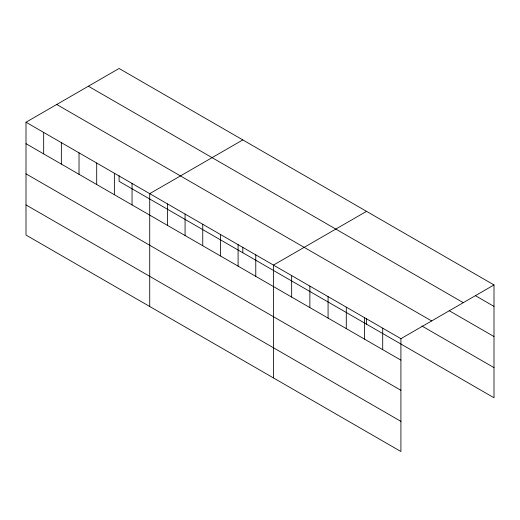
<?xml version="1.0" encoding="UTF-8"?>
<svg xmlns="http://www.w3.org/2000/svg" width="520" height="520" viewBox="0 0 520 520"><rect width="100%" height="100%" fill="white"/><g stroke="black" fill="none" stroke-linecap="round" stroke-linejoin="round"><path stroke-width="0.78" d="M26 122.226L400.913 338.683L400.913 451.516L26 235.06L26 122.226L119.087 68.484L494 284.94L494 397.774L119.087 181.317L119.087 175.767M242.808 139.912L149.721 193.655L149.721 306.495M366.529 211.341L273.442 265.083L273.442 377.923M400.913 338.683L494 284.94M475.787 295.893L494 306.41M88.367 86.216L463.281 302.673M449.176 310.681L494 336.557M56.719 104.487L431.632 320.944M421.856 325.975L494 367.621M26 143.696L400.913 360.146M26 173.843L400.913 390.299M26 204.912L400.913 421.363M382.707 328.166L382.707 349.635M366.529 318.624L366.529 324.181M364.494 317.655L364.494 339.118M346.288 307.138L346.288 328.608M328.075 296.627L328.075 318.097M309.868 286.111L309.868 307.58M291.655 275.6L291.655 297.07M255.769 254.878L255.769 276.347M242.808 247.195L242.808 252.753M238.095 244.68L238.095 266.142M220.422 234.475L220.422 255.938M202.748 224.269L202.748 245.739M185.075 214.065L185.075 235.534M167.394 203.859L167.394 225.329M132.048 183.45L132.048 204.919M114.374 173.244L114.374 194.714M96.701 163.04L96.701 184.509M79.027 152.841L79.027 174.304M61.347 142.636L61.347 164.099M43.673 132.431L43.673 153.894"/></g></svg>
